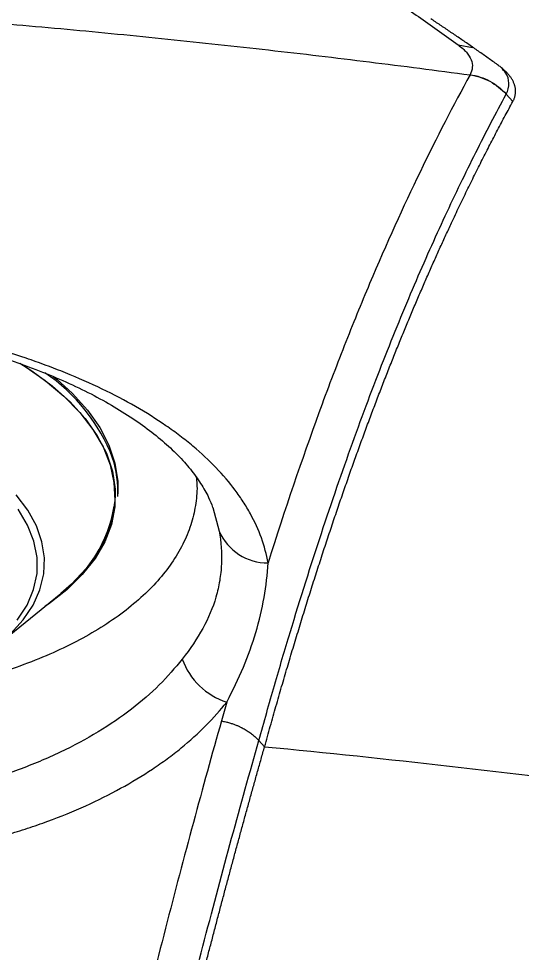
# Model space of a CAD drawing. Extents: x 527 to 611, y 788 to 934.
# Drawn here: x 594.317 to 596.545, y 874.946 to 879.082 of the extents above; entities that cross this region are included whole.
import ezdxf

# ---------------------------------------------------------------- set-up
doc = ezdxf.new("R2010")
doc.units = 0
doc.header["$MEASUREMENT"] = 0
doc.layers.add('1', color=4, linetype='Continuous')
doc.layers.add('GEOMETRY', color=3, linetype='Continuous', lineweight=25)

# ---------------------------------------------------------------- blocks, each defined once
blk = doc.blocks.new('2026_FLAIR')
at = {"layer": 'GEOMETRY'}
for p, q in [((69.1939, 75.6029), (69.2576, 75.5912)), ((69.247, 75.4708), (69.2467, 75.4702)), ((69.4065, 75.3844), (69.4068, 75.385)), ((69.4068, 75.385), (69.4361, 75.352)), ((67.6887, 73.6043), (67.6894, 73.6158)), ((68.109, 73.556), (68.1378, 73.4507)), ((67.1687, 72.9571), (67.437, 73.1756)), ((68.3128, 72.5246), (68.3381, 72.4975))]:
    blk.add_line(p, q, dxfattribs=at)
at = {"layer": 'GEOMETRY', "flags": 128}
for points in [[(67.2561, 74.1949), (67.3085, 74.161), (67.399, 74.0938), (67.4778, 74.0231), (67.5443, 73.9494), (67.5979, 73.8734), (67.6381, 73.7956), (67.6646, 73.7168), (67.6772, 73.6376), (67.6758, 73.5588), (67.6604, 73.4809), (67.631, 73.4046), (67.5881, 73.3307), (67.5318, 73.2596), (67.4628, 73.1921), (67.3815, 73.1287), (67.3681, 73.1195)], [(67.2642, 74.1897), (67.2737, 74.1836), (67.3678, 74.118), (67.4504, 74.0485), (67.5209, 73.9759), (67.5787, 73.9007), (67.6234, 73.8235), (67.6544, 73.7451), (67.6717, 73.6662), (67.6749, 73.5873), (67.6642, 73.5091), (67.6395, 73.4324), (67.6011, 73.3577), (67.5493, 73.2858), (67.4846, 73.2172), (67.437, 73.1756)], [(67.4032, 74.136), (67.4091, 74.1313), (67.4191, 74.123)], [(67.4191, 74.123), (67.4883, 74.0601), (67.5552, 73.986), (67.6091, 73.9095), (67.6496, 73.8313), (67.6763, 73.752), (67.6889, 73.6724), (67.6894, 73.6158)], [(67.2134, 72.9966), (67.2701, 73.0589), (67.3138, 73.1243), (67.3442, 73.1922), (67.361, 73.262), (67.364, 73.3328), (67.3531, 73.4039), (67.3286, 73.4748), (67.2905, 73.5445), (67.2394, 73.6124)], [(67.2443, 73.0576), (67.2873, 73.124), (67.3165, 73.1928), (67.3314, 73.2635), (67.3318, 73.3351), (67.3178, 73.407), (67.2896, 73.4783), (67.2473, 73.5482)]]:
    blk.add_lwpolyline(points, dxfattribs=at)
at = {"layer": 'GEOMETRY'}
for centre, radius, start, end in [((66.9122, 73.4849), 0.8074, 21.01, 55.7528), ((67.2217, 73.6283), 0.4676, 357.0581, 18.2047), ((67.0765, 73.6611), 0.6047, 306.5898, 350.4818), ((68.3491, 73.5405), 0.2296, 203.0266, 271.0757), ((68.2632, 72.9881), 0.3074, 199.6689, 252.4635)]:
    blk.add_arc(centre, radius, start, end, dxfattribs=at)
for points, knots in [([(57.6616, 75.4695), (57.6979, 75.4744), (57.7706, 75.484), (57.8797, 75.4982), (57.9888, 75.5121), (58.0979, 75.5257), (58.207, 75.5391), (58.3162, 75.5522), (58.4253, 75.5651), (58.5345, 75.5777), (58.6437, 75.59), (58.753, 75.602), (58.8622, 75.6137), (58.9714, 75.6252), (59.0807, 75.6364), (59.19, 75.6473), (59.2992, 75.658), (59.4085, 75.6683), (59.5178, 75.6784), (59.6271, 75.6883), (59.7365, 75.6978), (59.8458, 75.7071), (59.9551, 75.7161), (60.0644, 75.7248), (60.1738, 75.7332), (60.2831, 75.7414), (60.3925, 75.7493), (60.5018, 75.7569), (60.6112, 75.7642), (60.7206, 75.7713), (60.8299, 75.778), (60.9393, 75.7845), (61.0487, 75.7908), (61.158, 75.7967), (61.2674, 75.8024), (61.3768, 75.8078), (61.4861, 75.8129), (61.5955, 75.8178), (61.7049, 75.8223), (61.8142, 75.8266), (61.9236, 75.8306), (62.0329, 75.8344), (62.1423, 75.8378), (62.2516, 75.841), (62.361, 75.8439), (62.4703, 75.8466), (62.5797, 75.8489), (62.689, 75.851), (62.7983, 75.8528), (62.9076, 75.8543), (63.0169, 75.8556), (63.1262, 75.8565), (63.2355, 75.8572), (63.3448, 75.8577), (63.4919, 75.8579), (63.6766, 75.8574), (63.8992, 75.8557), (64.1218, 75.8528), (64.3444, 75.8488), (64.5671, 75.8437), (64.7899, 75.8374), (65.0126, 75.8299), (65.2354, 75.8214), (65.4583, 75.8116), (65.6811, 75.8007), (65.904, 75.7887), (66.1269, 75.7755), (66.3499, 75.7611), (66.5728, 75.7457), (66.7957, 75.729), (67.0187, 75.7112), (67.2416, 75.6923), (67.4645, 75.6722), (67.6874, 75.6509), (67.9103, 75.6285), (68.1331, 75.605), (68.356, 75.5803), (68.5788, 75.5546), (68.8015, 75.5276), (69.0242, 75.4996), (69.1726, 75.48), (69.2468, 75.4702)], [0, 0, 0, 0, 0.0094976, 0.0189924, 0.0284844, 0.0379736, 0.0474599, 0.0569435, 0.0664242, 0.0759022, 0.0853774, 0.0948498, 0.1043194, 0.1137863, 0.1232503, 0.1327116, 0.1421702, 0.151626, 0.1610792, 0.1705298, 0.1799777, 0.189423, 0.1988659, 0.2083062, 0.217744, 0.2271795, 0.2366126, 0.2460435, 0.255472, 0.2648984, 0.2743226, 0.2837448, 0.2931648, 0.3025829, 0.3119991, 0.3214133, 0.3308257, 0.3402364, 0.3496453, 0.3590525, 0.368458, 0.377862, 0.3872644, 0.3966654, 0.4060649, 0.4154631, 0.42486, 0.4342557, 0.4436503, 0.4530437, 0.4624361, 0.4718276, 0.4812181, 0.4906078, 0.4999966, 0.5191125, 0.5382336, 0.5573606, 0.5764941, 0.5956345, 0.6147825, 0.6339386, 0.6531032, 0.6722769, 0.6914601, 0.7106532, 0.7298566, 0.7490708, 0.7682963, 0.7875334, 0.8067824, 0.8260435, 0.8453172, 0.8646037, 0.8839035, 0.9032169, 0.9225443, 0.941886, 0.9612423, 0.9806135, 1, 1, 1, 1]), ([(68.8634, 75.8327), (68.9185, 75.796), (68.9736, 75.7587), (69.0836, 75.6823), (69.1385, 75.6433), (69.1939, 75.6029)], [0, 0, 0, 0, 0.5, 0.5, 1, 1, 1, 1]), ([(69.3689, 75.5145), (69.3547, 75.5245), (69.3265, 75.5447), (69.2841, 75.5744), (69.2418, 75.6039), (69.1995, 75.633), (69.1572, 75.6619), (69.115, 75.6904), (69.0868, 75.7092), (69.0728, 75.7186)], [0, 0, 0, 0, 0.142859, 0.285717, 0.428574, 0.57143, 0.714286, 0.857143, 1, 1, 1, 1]), ([(69.1939, 75.6029), (69.2088, 75.592), (69.221, 75.5811), (69.2401, 75.559), (69.2471, 75.5479), (69.2559, 75.5257), (69.2577, 75.5146), (69.2562, 75.4925), (69.2529, 75.4816), (69.247, 75.4708)], [0, 0, 0, 0, 0.25, 0.25, 0.5, 0.5, 0.75, 0.75, 1, 1, 1, 1]), ([(69.4361, 75.352), (69.437, 75.3538), (69.439, 75.3575), (69.4414, 75.3631), (69.4435, 75.3687), (69.4452, 75.3743), (69.4466, 75.3799), (69.4475, 75.3855), (69.4482, 75.3911), (69.4484, 75.3968), (69.4483, 75.4025), (69.4478, 75.4081), (69.4469, 75.4138), (69.4457, 75.4195), (69.4441, 75.4252), (69.4421, 75.4309), (69.4398, 75.4365), (69.4371, 75.4422), (69.434, 75.4479), (69.4306, 75.4535), (69.4268, 75.4592), (69.4226, 75.4648), (69.4181, 75.4704), (69.4132, 75.476), (69.4079, 75.4816), (69.4023, 75.4871), (69.3963, 75.4927), (69.39, 75.4982), (69.3833, 75.5036), (69.3763, 75.5091), (69.3714, 75.5127), (69.3689, 75.5145)], [0, 0, 0, 0, 0.034483, 0.068965, 0.103448, 0.137931, 0.172414, 0.206897, 0.24138, 0.275863, 0.310347, 0.34483, 0.379313, 0.413796, 0.448278, 0.482761, 0.517244, 0.551727, 0.58621, 0.620694, 0.655178, 0.689661, 0.724145, 0.758628, 0.79311, 0.827593, 0.862075, 0.896556, 0.931037, 0.965519, 1, 1, 1, 1]), ([(69.247, 75.4708), (69.2774, 75.4665), (69.3073, 75.4567), (69.3618, 75.4275), (69.3864, 75.408), (69.4068, 75.385)], [0, 0, 0, 0, 0.5, 0.5, 1, 1, 1, 1]), ([(69.4068, 75.385), (69.4068, 75.385), (69.4153, 75.4008), (69.4219, 75.433), (69.4137, 75.4712), (69.393, 75.4925), (69.3879, 75.4978)], [0, 0, 0, 0, 0.000006, 0.429262, 0.858095, 1, 1, 1, 1]), ([(69.2468, 75.4701), (69.1734, 75.3357), (69.0996, 75.1932), (68.9515, 74.8869), (68.8772, 74.7231), (68.7652, 74.4579), (68.7279, 74.3662), (68.6531, 74.1758), (68.6157, 74.077), (68.5034, 73.7692), (68.4284, 73.5487), (68.3534, 73.3109)], [0, 0, 0, 0, 0.25, 0.25, 0.5, 0.5, 0.625, 0.625, 0.75, 0.75, 1, 1, 1, 1]), ([(69.2468, 75.4701), (69.2772, 75.4658), (69.307, 75.4561), (69.3615, 75.4268), (69.3861, 75.4074), (69.4065, 75.3844)], [0, 0, 0, 0, 0.5, 0.5, 1, 1, 1, 1]), ([(68.3128, 72.5246), (68.3244, 72.5661), (68.3358, 72.6073), (68.3588, 72.6888), (68.3703, 72.7291), (68.4048, 72.8486), (68.4279, 72.9265), (68.4971, 73.1552), (68.5432, 73.3011), (68.6352, 73.5802), (68.6811, 73.7135), (68.7728, 73.9687), (68.8186, 74.0904), (68.9099, 74.3232), (68.9555, 74.4343), (69.0465, 74.647), (69.0918, 74.7486), (69.1822, 74.9434), (69.2273, 75.0366), (69.3171, 75.2156), (69.3619, 75.3015), (69.4066, 75.3844)], [0, 0, 0, 0, 0.03125, 0.03125, 0.0625, 0.0625, 0.125, 0.125, 0.25, 0.25, 0.375, 0.375, 0.5, 0.5, 0.625, 0.625, 0.75, 0.75, 0.875, 0.875, 1, 1, 1, 1]), ([(68.3382, 72.4975), (68.3424, 72.5126), (68.3507, 72.5427), (68.3633, 72.5875), (68.3758, 72.6319), (68.3884, 72.676), (68.401, 72.7198), (68.4135, 72.7632), (68.4261, 72.8063), (68.4387, 72.849), (68.4512, 72.8914), (68.4638, 72.9335), (68.4764, 72.9753), (68.489, 73.0167), (68.5015, 73.0577), (68.5141, 73.0985), (68.5267, 73.1389), (68.5393, 73.179), (68.5519, 73.2188), (68.5645, 73.2582), (68.5771, 73.2973), (68.5896, 73.3362), (68.6022, 73.3747), (68.6148, 73.4128), (68.6274, 73.4507), (68.64, 73.4883), (68.6526, 73.5255), (68.6651, 73.5624), (68.6777, 73.5991), (68.6903, 73.6354), (68.7029, 73.6715), (68.7154, 73.7072), (68.728, 73.7426), (68.7405, 73.7778), (68.7531, 73.8126), (68.7657, 73.8472), (68.7782, 73.8815), (68.7908, 73.9155), (68.8033, 73.9492), (68.8159, 73.9827), (68.8284, 74.0158), (68.8409, 74.0487), (68.8535, 74.0813), (68.866, 74.1137), (68.8785, 74.1458), (68.891, 74.1776), (68.9035, 74.2091), (68.916, 74.2404), (68.9285, 74.2714), (68.941, 74.3022), (68.9535, 74.3327), (68.966, 74.363), (68.9785, 74.393), (68.991, 74.4228), (69.0034, 74.4523), (69.0159, 74.4816), (69.0284, 74.5107), (69.0408, 74.5395), (69.0533, 74.5681), (69.0657, 74.5965), (69.0781, 74.6246), (69.0906, 74.6525), (69.103, 74.6802), (69.1154, 74.7076), (69.1278, 74.7349), (69.1402, 74.7619), (69.1526, 74.7887), (69.1722, 74.8308), (69.1991, 74.8876), (69.2331, 74.9581), (69.267, 75.0272), (69.3009, 75.0948), (69.3348, 75.1611), (69.3686, 75.2261), (69.4023, 75.2898), (69.4248, 75.3313), (69.4361, 75.352)], [0, 0, 0, 0, 0.011364, 0.022727, 0.03409, 0.045453, 0.056815, 0.068178, 0.079541, 0.090903, 0.102266, 0.113629, 0.124992, 0.136355, 0.147718, 0.159081, 0.170445, 0.181808, 0.193172, 0.204536, 0.215899, 0.227263, 0.238627, 0.24999, 0.261354, 0.272717, 0.28408, 0.295443, 0.306807, 0.31817, 0.329534, 0.340897, 0.352261, 0.363625, 0.374989, 0.386353, 0.397718, 0.409082, 0.420447, 0.431812, 0.443177, 0.454541, 0.465906, 0.477271, 0.488636, 0.500001, 0.511365, 0.52273, 0.534094, 0.545459, 0.556823, 0.568187, 0.579551, 0.590915, 0.60228, 0.613644, 0.625008, 0.636372, 0.647737, 0.659101, 0.670465, 0.681829, 0.693193, 0.704557, 0.715921, 0.727285, 0.738649, 0.750012, 0.781261, 0.812508, 0.843755, 0.875003, 0.90625, 0.937499, 0.968749, 1, 1, 1, 1]), ([(68.3534, 73.3109), (68.34, 73.385), (68.314, 73.4575), (68.2655, 73.5462), (68.2549, 73.5638), (68.2325, 73.5986), (68.2205, 73.6158), (68.1825, 73.6667), (68.1542, 73.6999), (68.092, 73.7647), (68.058, 73.7964), (68.0026, 73.8428), (67.9834, 73.8581), (67.9436, 73.8883), (67.9229, 73.9032), (67.8168, 73.9764), (67.7226, 74.0303), (67.5678, 74.1049), (67.5139, 74.1287), (67.4296, 74.1628), (67.401, 74.1739), (67.3425, 74.1956), (67.3128, 74.2061), (67.1627, 74.257), (67.037, 74.2922), (66.8401, 74.3374), (66.7731, 74.3512), (66.6704, 74.3699), (66.6358, 74.3758), (66.5663, 74.3869), (66.5315, 74.392), (66.357, 74.416), (66.216, 74.4293), (66.0024, 74.4408), (65.9308, 74.4432), (65.787, 74.4449), (65.7159, 74.4443), (65.5048, 74.4381), (65.367, 74.4281), (65.1985, 74.4083), (65.165, 74.4039), (65.0983, 74.3945), (65.0652, 74.3894), (64.9674, 74.373), (64.904, 74.3608), (64.7189, 74.32), (64.6023, 74.2873), (64.4653, 74.2394), (64.4383, 74.2295), (64.3855, 74.209), (64.3598, 74.1984), (64.2845, 74.1659), (64.2369, 74.1431), (64.1013, 74.0712), (64.0207, 74.0187), (63.88, 73.9035), (63.822, 73.8426), (63.7525, 73.7462), (63.7324, 73.7132), (63.7066, 73.6624), (63.6988, 73.6453), (63.6846, 73.6105), (63.6783, 73.5929), (63.6509, 73.5044), (63.6418, 73.432), (63.6469, 73.321), (63.6518, 73.2836), (63.6639, 73.2268), (63.6688, 73.2078), (63.6801, 73.1696), (63.6865, 73.1505), (63.7081, 73.0934), (63.7255, 73.0555), (63.7663, 72.98), (63.7896, 72.9425), (63.8421, 72.8679), (63.8714, 72.831), (63.9199, 72.7761), (63.9369, 72.7579), (63.9721, 72.7219), (63.9904, 72.7042), (64.085, 72.6166), (64.1707, 72.5502), (64.3144, 72.4561), (64.3648, 72.4257), (64.4443, 72.3815), (64.4714, 72.3671), (64.5263, 72.339), (64.5542, 72.3253), (64.6393, 72.2853), (64.6977, 72.2601), (64.8179, 72.2123), (64.8797, 72.1898), (64.975, 72.1582), (65.0072, 72.1481), (65.0725, 72.1285), (65.1057, 72.119), (65.2058, 72.092), (65.2733, 72.0758), (65.4779, 72.0322), (65.6171, 72.0101), (65.7948, 71.9912), (65.8305, 71.9879), (65.9023, 71.9821), (65.9383, 71.9797), (66.0456, 71.974), (66.1168, 71.972), (66.3293, 71.9717), (66.4695, 71.9788), (66.6429, 71.9972), (66.6776, 72.0014), (66.7461, 72.0107), (66.7799, 72.0157), (66.8805, 72.0323), (66.9461, 72.045), (67.0745, 72.0741), (67.1373, 72.0903), (67.2294, 72.1173), (67.2597, 72.1267), (67.3197, 72.1464), (67.3493, 72.1567), (67.4954, 72.2104), (67.6027, 72.2591), (67.7503, 72.3403), (67.7973, 72.3687), (67.8642, 72.4134), (67.8859, 72.4286), (67.9282, 72.4598), (67.9488, 72.4757), (68.0475, 72.5562), (68.1146, 72.6242), (68.1706, 72.695)], [0, 0, 0, 0, 0.03125, 0.03125, 0.039062, 0.039062, 0.046875, 0.046875, 0.0625, 0.0625, 0.078125, 0.078125, 0.085937, 0.085937, 0.09375, 0.09375, 0.125, 0.125, 0.140625, 0.140625, 0.148437, 0.148437, 0.15625, 0.15625, 0.1875, 0.1875, 0.203125, 0.203125, 0.210937, 0.210937, 0.21875, 0.21875, 0.25, 0.25, 0.265625, 0.265625, 0.28125, 0.28125, 0.3125, 0.3125, 0.320313, 0.320313, 0.328125, 0.328125, 0.34375, 0.34375, 0.375, 0.375, 0.382813, 0.382813, 0.390625, 0.390625, 0.40625, 0.40625, 0.4375, 0.4375, 0.46875, 0.46875, 0.484375, 0.484375, 0.492188, 0.492188, 0.5, 0.5, 0.53125, 0.53125, 0.546875, 0.546875, 0.554688, 0.554688, 0.5625, 0.5625, 0.578125, 0.578125, 0.59375, 0.59375, 0.609375, 0.609375, 0.617188, 0.617188, 0.625, 0.625, 0.65625, 0.65625, 0.671875, 0.671875, 0.679688, 0.679688, 0.6875, 0.6875, 0.703125, 0.703125, 0.71875, 0.71875, 0.726563, 0.726563, 0.734375, 0.734375, 0.75, 0.75, 0.78125, 0.78125, 0.789063, 0.789063, 0.796875, 0.796875, 0.8125, 0.8125, 0.84375, 0.84375, 0.851563, 0.851563, 0.859375, 0.859375, 0.875, 0.875, 0.890625, 0.890625, 0.898438, 0.898438, 0.90625, 0.90625, 0.9375, 0.9375, 0.953125, 0.953125, 0.960938, 0.960938, 0.96875, 0.96875, 1, 1, 1, 1]), ([(63.9439, 73.7873), (63.95, 73.7995), (63.9655, 73.8302), (64.0026, 73.8814), (64.0546, 73.9396), (64.1191, 73.9974), (64.1935, 74.0524), (64.2772, 74.104), (64.3705, 74.1525), (64.4731, 74.1978), (64.5859, 74.2403), (64.7086, 74.2795), (64.8402, 74.3147), (64.9796, 74.3456), (65.1254, 74.3716), (65.2762, 74.3925), (65.4304, 74.408), (65.5868, 74.418), (65.7444, 74.4226), (65.9033, 74.4219), (66.0639, 74.416), (66.2258, 74.4047), (66.3877, 74.3881), (66.5483, 74.3662), (66.706, 74.3391), (66.8593, 74.3072), (67.0068, 74.2705), (67.1472, 74.2297), (67.2793, 74.1851), (67.4025, 74.137), (67.5175, 74.0855), (67.6242, 74.0306), (67.7221, 73.9727), (67.8103, 73.9124), (67.8883, 73.8505), (67.9555, 73.7876), (68.0119, 73.7245), (68.0571, 73.6618), (68.0897, 73.6053), (68.1026, 73.5707), (68.1082, 73.556)], [0, 0, 0, 0, 0.017881, 0.044815, 0.073362, 0.100879, 0.127702, 0.154064, 0.179625, 0.20532, 0.231474, 0.258026, 0.284884, 0.311938, 0.339071, 0.366134, 0.39302, 0.419651, 0.445995, 0.472203, 0.498774, 0.525624, 0.552691, 0.579899, 0.607159, 0.634351, 0.661383, 0.688177, 0.714668, 0.740778, 0.766795, 0.793097, 0.819493, 0.845959, 0.872474, 0.899032, 0.925668, 0.95248, 0.979672, 1, 1, 1, 1]), ([(67.9737, 72.8847), (67.9415, 72.8462), (67.877, 72.7693), (67.7514, 72.6613), (67.6048, 72.5613), (67.4368, 72.4712), (67.2513, 72.393), (67.0498, 72.3284), (66.8355, 72.2778), (66.6106, 72.2418), (66.3774, 72.2216), (66.1394, 72.2169), (65.8992, 72.2277), (65.6599, 72.2545), (65.4246, 72.2964), (65.1965, 72.3527), (64.9789, 72.423), (64.7743, 72.506), (64.5845, 72.6007), (64.4129, 72.7064), (64.2613, 72.8214), (64.1311, 72.9449), (64.0257, 73.0757), (63.9464, 73.2112), (63.8958, 73.3446), (63.8731, 73.4736), (63.8773, 73.5971), (63.9011, 73.7063), (63.9353, 73.771), (63.9497, 73.7982)], [0, 0, 0, 0, 0.035968, 0.071935, 0.108791, 0.145761, 0.182614, 0.219446, 0.256396, 0.293228, 0.330267, 0.367427, 0.404468, 0.441811, 0.479277, 0.516622, 0.55414, 0.59178, 0.629299, 0.667382, 0.705592, 0.743676, 0.782985, 0.822431, 0.861746, 0.898828, 0.936019, 0.9731, 1, 1, 1, 1]), ([(68.0356, 73.6894), (68.0367, 73.68), (68.0414, 73.6417), (68.0353, 73.5747), (68.0172, 73.4885), (67.9836, 73.4031), (67.9363, 73.3201), (67.8757, 73.2408), (67.8024, 73.1649), (67.7156, 73.0923), (67.6166, 73.0243), (67.5073, 72.962), (67.3878, 72.905), (67.2574, 72.8534), (67.1181, 72.8082), (66.9725, 72.7699), (66.8203, 72.7384), (66.6615, 72.7133), (66.5511, 72.7026), (66.496, 72.6973)], [0, 0, 0, 0, 0.019569, 0.079967, 0.140365, 0.202514, 0.264663, 0.325115, 0.385567, 0.447777, 0.509989, 0.570422, 0.630855, 0.693044, 0.755233, 0.815627, 0.876021, 0.938165, 1, 1, 1, 1]), ([(68.1378, 73.4507), (68.1462, 73.4036), (68.1495, 73.3546), (68.146, 73.2811), (68.1434, 73.2565), (68.1353, 73.2077), (68.1298, 73.1835), (68.1091, 73.1122), (68.0895, 73.0661), (68.0395, 72.9753), (68.0091, 72.9305), (67.9737, 72.8847)], [0, 0, 0, 0, 0.25, 0.25, 0.375, 0.375, 0.5, 0.5, 0.75, 0.75, 1, 1, 1, 1]), ([(68.1706, 72.695), (68.198, 72.7472), (68.2226, 72.7984), (68.2656, 72.9006), (68.284, 72.9517), (68.3146, 73.0546), (68.3267, 73.1064), (68.3447, 73.2095), (68.3505, 73.2608), (68.3534, 73.3109)], [0, 0, 0, 0, 0.25, 0.25, 0.5, 0.5, 0.75, 0.75, 1, 1, 1, 1]), ([(68.1473, 72.6114), (68.1057, 72.4647), (68.0643, 72.3148), (67.9817, 72.0091), (67.9407, 71.8532), (67.8588, 71.535), (67.8181, 71.3727), (67.737, 71.0415), (67.6966, 70.8728), (67.6564, 70.7008)], [0, 0, 0, 0, 0.25, 0.25, 0.5, 0.5, 0.75, 0.75, 1, 1, 1, 1]), ([(68.1473, 72.6114), (68.1505, 72.6108), (68.1567, 72.6097), (68.1659, 72.6077), (68.1746, 72.6055), (68.1829, 72.6032), (68.1907, 72.6008), (68.1982, 72.5983), (68.2052, 72.5957), (68.2117, 72.5932), (68.2179, 72.5906), (68.2236, 72.5881), (68.2289, 72.5856), (68.2339, 72.5831), (68.2431, 72.5784), (68.2563, 72.5709), (68.2727, 72.56), (68.2875, 72.5485), (68.3009, 72.5368), (68.3089, 72.5286), (68.3128, 72.5246)], [0, 0, 0, 0, 0.05038, 0.098779, 0.145198, 0.189637, 0.232095, 0.272572, 0.31107, 0.347587, 0.382123, 0.414679, 0.445254, 0.473849, 0.500463, 0.608379, 0.712292, 0.812199, 0.908102, 1, 1, 1, 1]), ([(67.8359, 70.6918), (67.8751, 70.8563), (67.9144, 71.018), (67.9934, 71.3352), (68.033, 71.4908), (68.1125, 71.796), (68.1524, 71.9457), (68.2324, 72.2394), (68.2724, 72.3834), (68.3128, 72.5246)], [0, 0, 0, 0, 0.25, 0.25, 0.5, 0.5, 0.75, 0.75, 1, 1, 1, 1]), ([(67.8652, 70.6772), (67.8702, 70.6982), (67.8802, 70.7403), (67.8952, 70.803), (67.9102, 70.8654), (67.9253, 70.9275), (67.9404, 70.9894), (67.9555, 71.051), (67.9706, 71.1122), (67.9857, 71.1732), (68.0009, 71.2339), (68.0161, 71.2943), (68.0312, 71.3544), (68.0464, 71.4143), (68.0617, 71.4738), (68.0769, 71.5331), (68.0921, 71.5921), (68.1074, 71.6508), (68.1227, 71.7092), (68.138, 71.7673), (68.1533, 71.8252), (68.1687, 71.8827), (68.184, 71.94), (68.1994, 71.997), (68.2148, 72.0537), (68.2302, 72.1102), (68.2456, 72.1663), (68.261, 72.2222), (68.2764, 72.2778), (68.2918, 72.3331), (68.3073, 72.3881), (68.3227, 72.4429), (68.333, 72.4793), (68.3382, 72.4975)], [0, 0, 0, 0, 0.032226, 0.064453, 0.096682, 0.128912, 0.161144, 0.193377, 0.225612, 0.257848, 0.290087, 0.322328, 0.354571, 0.386817, 0.419065, 0.451316, 0.483571, 0.515828, 0.548088, 0.580352, 0.612619, 0.644888, 0.677161, 0.709436, 0.741714, 0.773994, 0.806276, 0.838559, 0.870844, 0.90313, 0.935417, 0.967706, 1, 1, 1, 1]), ([(68.3382, 72.4975), (68.8838, 72.4449), (69.4288, 72.3832), (71.053, 72.1705), (72.1305, 71.9918), (73.2269, 71.7649), (73.2486, 71.7604), (73.2703, 71.7559)], [0.1224789, 0.1224789, 0.1224789, 0.1224789, 0.1855096, 0.1855096, 0.3105096, 0.3105096, 0.3130308, 0.3130308, 0.3130308, 0.3130308])]:
    blk.add_open_spline(points, degree=3, knots=knots, dxfattribs=at)
blk.add_open_spline([(68.1706, 72.695), (68.1629, 72.6673), (68.1551, 72.6394), (68.1473, 72.6114)], degree=3, dxfattribs=at)

msp = doc.modelspace()

# ---------------------------------------------------------------- block references
at = {"layer": '1'}
msp.add_blockref('2026_FLAIR', (527.0666, 803.3631), dxfattribs=at)

doc.saveas('drawing.dxf')
